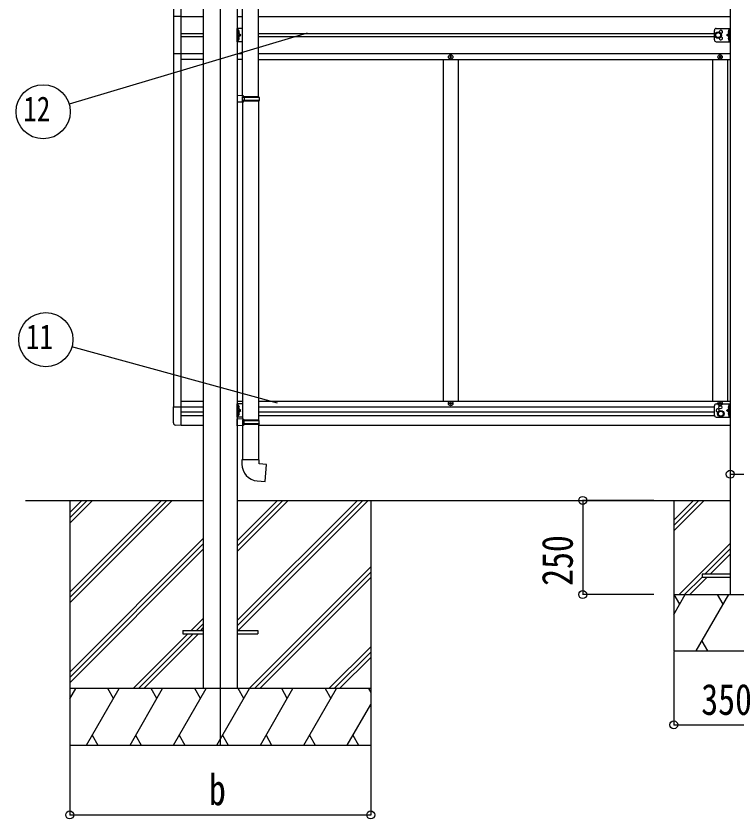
# Model space of a CAD drawing. Units: millimetres, scale not verified. Extents: x -10512 to 10512, y -7425 to 7425.
# Drawn here: x -4819 to -2903, y -4810 to -2676 of the extents above; entities that cross this region are included whole.
import ezdxf
from ezdxf.enums import TextEntityAlignment as Align

# ---------------------------------------------------------------- set-up
doc = ezdxf.new("R2010")
doc.units = ezdxf.units.MM
doc.header["$LTSCALE"] = 30
for name, color, linetype in [('0-3_YKK_12', 2, 'Continuous'), ('0-4_YKK_13', 4, 'Continuous'), ('0-5_YKK_A1', 4, 'Continuous'), ('0-6_YKK_D', 6, 'Continuous')]:
    doc.layers.add(name, color=color, linetype=linetype)
doc.styles.add('ＭＳ ゴシック', font='')
doc.styles.get('ＭＳ ゴシック').set_extended_font_data('MS Gothic')

msp = doc.modelspace()

# ---------------------------------------------------------------- linework, layer by layer
at = {"layer": '0-3_YKK_12'}
msp.add_line((-4276.28, -1438.98), (-4276.28, -4613.38), dxfattribs=at)
at = {"layer": '0-4_YKK_13'}
for p, q in [((-4217.08, -2888), (-4217.08, -2045.87)), ((-4175.08, -2890.56), (-4175.08, -2043.31)), ((-4231.08, -2744.36), (-4231.08, -2709.36)), ((-4217.08, -2709.36), (-4231.08, -2709.36)), ((-4228.58, -2744.36), (-4228.58, -2709.36)), ((-2958.28, -2709.36), (-2921.28, -2709.36)), ((-2923.78, -2744.36), (-2923.78, -2709.36)), ((-2921.28, -2744.36), (-2921.28, -2709.36)), ((-4228.08, -2721.86), (-4228.58, -2721.78)), ((-4228.58, -2726.86), (-4221.58, -2726.86)), ((-4228.08, -2713.86), (-4227.27, -2714.01)), ((-4228.08, -2721.86), (-4227.27, -2721.72)), ((-2963.28, -2739.36), (-2963.28, -2714.36)), ((-2923.78, -2726.86), (-2930.78, -2726.86)), ((-2924.27, -2713.86), (-2925.08, -2714.01)), ((-2924.27, -2721.86), (-2925.08, -2721.72)), ((-2924.27, -2721.86), (-2923.77, -2721.78)), ((-4217.08, -2744.36), (-4231.08, -2744.36)), ((-4228.08, -2739.86), (-4228.58, -2739.78)), ((-4228.08, -2731.86), (-4227.27, -2732.01)), ((-4228.08, -2739.86), (-4227.27, -2739.72)), ((-2958.28, -2744.36), (-2921.28, -2744.36)), ((-2924.27, -2731.86), (-2925.08, -2732.01)), ((-2924.27, -2739.86), (-2925.08, -2739.72)), ((-2924.27, -2739.86), (-2923.77, -2739.78)), ((-3665.78, -2784.36), (-3666.78, -2784.36)), ((-3662.78, -2785.36), (-3661.78, -2785.36)), ((-2949.78, -2784.36), (-2950.78, -2784.36)), ((-2946.78, -2785.36), (-2945.78, -2785.36)), ((-4215.08, -2888.06), (-4231.08, -2887.59)), ((-4231.08, -2887.59), (-4231.08, -2905.53)), ((-4215.08, -2890.06), (-4217.08, -2890.06)), ((-4174.08, -2890.56), (-4217.08, -2890.56)), ((-4173.08, -2892.56), (-4217.08, -2892.56)), ((-4173.08, -2900.56), (-4217.08, -2900.56)), ((-4215.08, -2890.06), (-4215.08, -2888.06)), ((-4212.6, -2892.56), (-4212.17, -2890.56)), ((-4173.08, -2892.56), (-4174.08, -2890.56)), ((-4173.08, -2900.56), (-4174.08, -2902.56)), ((-4173.08, -2892.56), (-4173.08, -2900.56)), ((-4215.08, -2905.06), (-4231.08, -2905.53)), ((-4174.08, -2902.56), (-4217.08, -2902.56)), ((-4217.08, -2905.12), (-4217.08, -3747.25)), ((-4215.08, -2905.06), (-4215.08, -2903.06)), ((-4175.08, -2902.56), (-4175.08, -3749.81)), ((-4231.08, -3741.86), (-4231.08, -3706.86)), ((-4217.08, -3706.86), (-4231.08, -3706.86)), ((-4228.58, -3741.86), (-4228.58, -3706.86)), ((-4228.08, -3711.36), (-4227.27, -3711.51)), ((-3665.78, -3706.36), (-3666.78, -3706.36)), ((-3662.78, -3705.36), (-3661.78, -3705.36)), ((-2963.28, -3736.86), (-2963.28, -3711.86)), ((-2958.28, -3706.86), (-2921.28, -3706.86)), ((-2949.78, -3706.36), (-2950.78, -3706.36)), ((-2946.78, -3705.36), (-2945.78, -3705.36)), ((-2924.27, -3711.36), (-2925.08, -3711.51)), ((-2923.78, -3741.86), (-2923.78, -3706.86)), ((-2921.28, -3741.86), (-2921.28, -3706.86)), ((-4400.78, -3757.57), (-4400.78, -3714.67)), ((-4400.78, -3714.67), (-4380.28, -3714.67)), ((-4380.28, -3763.86), (-4380.28, -3714.67)), ((-4228.08, -3719.36), (-4228.58, -3719.28)), ((-4228.58, -3724.36), (-4221.58, -3724.36)), ((-4228.08, -3719.36), (-4227.27, -3719.22)), ((-4228.08, -3729.36), (-4227.27, -3729.51)), ((-2923.78, -3724.36), (-2930.78, -3724.36)), ((-2924.27, -3719.36), (-2925.08, -3719.22)), ((-2924.27, -3729.36), (-2925.08, -3729.51)), ((-2924.27, -3719.36), (-2923.77, -3719.28)), ((-4217.08, -3741.86), (-4231.08, -3741.86)), ((-4215.08, -3747.31), (-4231.08, -3746.84)), ((-4231.08, -3764.78), (-4231.08, -3746.84)), ((-4228.08, -3737.36), (-4228.58, -3737.28)), ((-4228.08, -3737.36), (-4227.27, -3737.22)), ((-4174.08, -3749.81), (-4217.08, -3749.81)), ((-4173.08, -3751.81), (-4217.08, -3751.81)), ((-4215.08, -3747.31), (-4215.08, -3749.31)), ((-4173.08, -3751.81), (-4174.08, -3749.81)), ((-4173.08, -3759.81), (-4173.08, -3751.81)), ((-2958.28, -3741.86), (-2921.28, -3741.86)), ((-2924.27, -3737.36), (-2925.08, -3737.22)), ((-2924.27, -3737.36), (-2923.77, -3737.28)), ((-4380.28, -3763.86), (-4395.56, -3763.06)), ((-4215.08, -3764.31), (-4231.08, -3764.78)), ((-4173.08, -3759.81), (-4217.08, -3759.81)), ((-4174.08, -3761.81), (-4217.08, -3761.81)), ((-4215.08, -3762.31), (-4217.08, -3762.31)), ((-4217.08, -3764.37), (-4217.08, -3855.81)), ((-4215.08, -3762.31), (-4215.08, -3764.31)), ((-4212.6, -3759.81), (-4212.17, -3761.81)), ((-4175.08, -3761.81), (-4175.08, -3855.81)), ((-4173.08, -3759.81), (-4174.08, -3761.81)), ((-4173.08, -3855.81), (-4219.08, -3855.81)), ((-4219.08, -3855.81), (-4219.08, -3866.73)), ((-4173.08, -3865.81), (-4173.08, -3855.81)), ((-2921.28, -4159.38), (-2996.28, -4159.38)), ((-4376.28, -4308.88), (-4376.28, -4317.88)), ((-4376.28, -4308.88), (-4321.48, -4308.88)), ((-4231.08, -4308.88), (-4176.28, -4308.88)), ((-4176.28, -4308.88), (-4176.28, -4317.88)), ((-4376.28, -4317.88), (-4321.48, -4317.88)), ((-4231.08, -4317.88), (-4176.28, -4317.88))]:
    msp.add_line(p, q, dxfattribs=at)
for points in [[(-4380.28, -2677.86), (-4400.98, -2677.86), (-4400.98, -2775.86), (-4380.28, -2775.86)], [(-4228.96, -2717.86), (-4228.33, -2716.68), (-4226.1, -2715.56)], [(-4228.96, -2717.86), (-4228.33, -2719.05), (-4226.1, -2720.16)], [(-4228.08, -2721.86), (-4228.08, -2713.86), (-4228.58, -2713.95), (-4228.58, -2721.78)], [(-4228.58, -2731.86), (-4221.58, -2726.86), (-4228.58, -2721.86)], [(-2923.78, -2731.86), (-2930.78, -2726.86), (-2923.78, -2721.86)], [(-2923.39, -2717.86), (-2924.02, -2716.68), (-2926.25, -2715.56)], [(-2923.39, -2717.86), (-2924.02, -2719.05), (-2926.25, -2720.16)], [(-2924.27, -2721.86), (-2924.27, -2713.86), (-2923.77, -2713.95), (-2923.77, -2721.78)], [(-4228.96, -2735.86), (-4228.33, -2734.68), (-4226.1, -2733.56)], [(-4228.96, -2735.86), (-4228.33, -2737.05), (-4226.1, -2738.16)], [(-4228.08, -2739.86), (-4228.08, -2731.86), (-4228.58, -2731.95), (-4228.58, -2739.78)], [(-2923.39, -2735.86), (-2924.02, -2734.68), (-2926.25, -2733.56)], [(-2923.39, -2735.86), (-2924.02, -2737.05), (-2926.25, -2738.16)], [(-2924.27, -2739.86), (-2924.27, -2731.86), (-2923.77, -2731.95), (-2923.77, -2739.78)], [(-3666.78, -2784.36), (-3666.78, -2785.36), (-3665.78, -2785.36)], [(-3663.78, -2783.36), (-3663.78, -2782.36), (-3664.78, -2782.36), (-3664.78, -2783.36)], [(-3664.78, -2786.36), (-3664.78, -2787.36), (-3663.78, -2787.36), (-3663.78, -2786.36)], [(-3661.78, -2785.36), (-3661.78, -2784.36), (-3662.78, -2784.36)], [(-2950.78, -2784.36), (-2950.78, -2785.36), (-2949.78, -2785.36)], [(-2947.78, -2783.36), (-2947.78, -2782.36), (-2948.78, -2782.36), (-2948.78, -2783.36)], [(-2948.78, -2786.36), (-2948.78, -2787.36), (-2947.78, -2787.36), (-2947.78, -2786.36)], [(-2945.78, -2785.36), (-2945.78, -2784.36), (-2946.78, -2784.36)], [(-4215.08, -2903.06), (-4217.08, -2903.06), (-4217.08, -2890.06)], [(-4212.6, -2892.56), (-4212.6, -2900.56), (-4212.17, -2902.56)], [(-4228.08, -3719.36), (-4228.08, -3711.36), (-4228.58, -3711.45), (-4228.58, -3719.28)], [(-3666.78, -3706.36), (-3666.78, -3705.36), (-3665.78, -3705.36)], [(-3664.78, -3704.36), (-3664.78, -3703.36), (-3663.78, -3703.36), (-3663.78, -3704.36)], [(-3663.78, -3707.36), (-3663.78, -3708.36), (-3664.78, -3708.36), (-3664.78, -3707.36)], [(-3661.78, -3705.36), (-3661.78, -3706.36), (-3662.78, -3706.36)], [(-2950.78, -3706.36), (-2950.78, -3705.36), (-2949.78, -3705.36)], [(-2948.78, -3704.36), (-2948.78, -3703.36), (-2947.78, -3703.36), (-2947.78, -3704.36)], [(-2947.78, -3707.36), (-2947.78, -3708.36), (-2948.78, -3708.36), (-2948.78, -3707.36)], [(-2945.78, -3705.36), (-2945.78, -3706.36), (-2946.78, -3706.36)], [(-2924.27, -3719.36), (-2924.27, -3711.36), (-2923.77, -3711.45), (-2923.77, -3719.28)], [(-4228.96, -3715.36), (-4228.33, -3714.18), (-4226.1, -3713.06)], [(-4228.96, -3715.36), (-4228.33, -3716.55), (-4226.1, -3717.66)], [(-4228.96, -3733.36), (-4228.33, -3732.18), (-4226.1, -3731.06)], [(-4228.96, -3733.36), (-4228.33, -3734.55), (-4226.1, -3735.66)], [(-4228.58, -3729.36), (-4221.58, -3724.36), (-4228.58, -3719.36)], [(-4228.08, -3737.36), (-4228.08, -3729.36), (-4228.58, -3729.45), (-4228.58, -3737.28)], [(-2923.78, -3729.36), (-2930.78, -3724.36), (-2923.78, -3719.36)], [(-2923.39, -3715.36), (-2924.02, -3714.18), (-2926.25, -3713.06)], [(-2923.39, -3715.36), (-2924.02, -3716.55), (-2926.25, -3717.66)], [(-2923.39, -3733.36), (-2924.02, -3732.18), (-2926.25, -3731.06)], [(-2923.39, -3733.36), (-2924.02, -3734.55), (-2926.25, -3735.66)], [(-2924.27, -3737.36), (-2924.27, -3729.36), (-2923.77, -3729.45), (-2923.77, -3737.28)], [(-4215.08, -3749.31), (-4217.08, -3749.31), (-4217.08, -3762.31)], [(-4212.6, -3759.81), (-4212.6, -3751.81), (-4212.17, -3749.81)], [(-4178, -3911.56), (-4157.16, -3913.38), (-4153.15, -3867.56), (-4173.08, -3865.81)], [(-2996.28, -4159.38), (-2996.28, -4167.38), (-2921.28, -4167.38)]]:
    msp.add_lwpolyline(points, dxfattribs=at)
for points in [[(-2953.28, -2719.36), (-2946.78, -2723.11), (-2946.78, -2730.62), (-2953.28, -2734.37), (-2959.78, -2730.62), (-2959.78, -2723.11)], [(-2946.28, -3725.36), (-2939.78, -3729.11), (-2939.78, -3736.62), (-2946.28, -3740.37), (-2952.78, -3736.62), (-2952.78, -3729.11)]]:
    msp.add_lwpolyline(points, close=True, dxfattribs=at)
for centre, radius in [((-2953.28, -2726.86), 8.5), ((-2953.28, -2726.86), 7.5), ((-2953.28, -2726.86), 6.5), ((-3664.28, -2784.86), 5.9), ((-2948.28, -2784.86), 5.9), ((-3664.28, -3705.86), 5.9), ((-2948.28, -3705.86), 5.9), ((-2947.78, -3715.86), 4.25), ((-2946.28, -3732.86), 8.5), ((-2946.28, -3732.86), 7.5), ((-2946.28, -3732.86), 6.5)]:
    msp.add_circle(centre, radius, dxfattribs=at)
for centre, radius, start, end in [((-2958.28, -2714.36), 5, 90, 180), ((-4227.43, -2714.89), 0.9, 32.05588, 80), ((-4227.43, -2720.84), 0.9, 280, 327.94412), ((-4232.18, -2717.86), 6.5, 327.94412, 32.05588), ((-2946.28, -2718.36), 4.25, 274.76077, 186.29431), ((-2920.17, -2717.86), 6.5, 147.94412, 212.05588), ((-2924.92, -2714.89), 0.9, 100, 147.94412), ((-2924.92, -2720.84), 0.9, 212.05588, 260), ((-4227.43, -2732.89), 0.9, 32.05588, 80), ((-4227.43, -2738.84), 0.9, 280, 327.94412), ((-4232.18, -2735.86), 6.5, 327.94412, 32.05588), ((-2958.28, -2739.36), 5, 180, 270), ((-2946.28, -2735.36), 4.25, 173.70569, 85.23923), ((-2920.17, -2735.86), 6.5, 147.94412, 212.05588), ((-2924.92, -2732.89), 0.9, 100, 147.94412), ((-2924.92, -2738.84), 0.9, 212.05588, 260), ((-3665.78, -2783.36), 1, 270, 0), ((-3665.78, -2786.36), 1, 0, 90), ((-3662.78, -2783.36), 1, 180, 270), ((-3662.78, -2786.36), 1, 90, 180), ((-2949.78, -2783.36), 1, 270, 0), ((-2949.78, -2786.36), 1, 0, 90), ((-2946.78, -2783.36), 1, 180, 270), ((-2946.78, -2786.36), 1, 90, 180), ((-4227.43, -3712.39), 0.9, 32.05588, 80), ((-4232.18, -3715.36), 6.5, 327.94412, 32.05588), ((-3665.78, -3704.36), 1, 270, 0), ((-3665.78, -3707.36), 1, 0, 90), ((-3662.78, -3704.36), 1, 180, 270), ((-3662.78, -3707.36), 1, 90, 180), ((-2958.28, -3711.86), 5, 90, 180), ((-2949.78, -3704.36), 1, 270, 0), ((-2949.78, -3707.36), 1, 0, 90), ((-2946.78, -3704.36), 1, 180, 270), ((-2946.78, -3707.36), 1, 90, 180), ((-2920.17, -3715.36), 6.5, 147.94412, 212.05588), ((-2924.92, -3712.39), 0.9, 100, 147.94412), ((-4227.43, -3718.34), 0.9, 280, 327.94412), ((-4227.43, -3730.39), 0.9, 32.05588, 80), ((-4232.18, -3733.36), 6.5, 327.94412, 32.05588), ((-2954.78, -3724.36), 4.25, 342.88004, 287.12346), ((-2920.17, -3733.36), 6.5, 147.94412, 212.05588), ((-2924.92, -3718.34), 0.9, 212.05588, 260), ((-2924.92, -3730.39), 0.9, 100, 147.94412), ((-4227.43, -3736.34), 0.9, 280, 327.94412), ((-2958.28, -3736.86), 5, 180, 270), ((-2924.92, -3736.34), 0.9, 212.05588, 260), ((-4395.28, -3757.57), 5.5, 180, 267), ((-4174.08, -3866.73), 45, 180, 265)]:
    msp.add_arc(centre, radius, start, end, dxfattribs=at)
at = {"layer": '0-5_YKK_A1'}
for p, q in [((-4321.48, -1834.38), (-4321.48, -4463.38)), ((-4231.08, -1834.38), (-4231.08, -4463.38)), ((-2921.28, -1850.38), (-2921.28, -4213.38)), ((-4380.28, -3763.86), (-4380.28, -1889.86)), ((-4400.28, -1939.06), (-4400.28, -2677.86)), ((-4380.28, -2677.86), (-4321.48, -2677.86)), ((-4231.08, -2677.86), (-4217.08, -2677.86)), ((-4175.08, -2677.86), (-2921.28, -2677.86)), ((-4380.28, -2722.36), (-4321.48, -2722.36)), ((-4175.08, -2722.36), (-2963.28, -2722.36)), ((-4321.48, -2731.36), (-4380.28, -2731.36)), ((-2963.28, -2731.36), (-4175.08, -2731.36)), ((-4400.28, -2775.86), (-4400.28, -3714.66)), ((-4380.28, -2775.86), (-4321.48, -2775.86)), ((-4321.48, -2791.36), (-4380.28, -2791.36)), ((-4231.08, -2775.86), (-4217.08, -2775.86)), ((-4217.08, -2791.36), (-4231.08, -2791.36)), ((-4175.08, -2775.86), (-2921.28, -2775.86)), ((-4175.08, -2791.36), (-2921.28, -2791.36)), ((-3684.28, -2791.36), (-3684.28, -3699.36)), ((-3644.28, -2791.36), (-3644.28, -3699.36)), ((-2968.28, -2791.36), (-2968.28, -3699.36)), ((-2928.28, -2791.36), (-2928.28, -3699.36)), ((-4380.28, -3699.36), (-4321.48, -3699.36)), ((-4231.08, -3699.36), (-4217.08, -3699.36)), ((-4175.08, -3699.36), (-2921.28, -3699.36)), ((-4380.28, -3714.86), (-4321.48, -3714.86)), ((-4380.28, -3728.36), (-4321.48, -3728.36)), ((-4175.08, -3714.86), (-2963.28, -3714.86)), ((-4175.08, -3728.36), (-2963.28, -3728.36)), ((-4380.28, -3737.36), (-4321.48, -3737.36)), ((-4175.08, -3737.36), (-2963.25, -3737.36)), ((-4380.28, -3763.36), (-4321.48, -3763.36)), ((-4175.08, -3763.36), (-2921.28, -3763.36)), ((-4794.31, -3963.38), (-4321.48, -3963.38)), ((-4676.48, -3963.38), (-4676.48, -4613.38)), ((-4676.48, -4207.56), (-4432.3, -3963.38)), ((-4676.48, -4221.7), (-4418.15, -3963.38)), ((-4676.48, -4235.84), (-4404.01, -3963.38)), ((-4676.48, -4023.71), (-4616.14, -3963.38)), ((-4676.48, -4009.57), (-4630.29, -3963.38)), ((-4676.48, -3995.43), (-4644.43, -3963.38)), ((-4231.28, -4282.86), (-3911.8, -3963.38)), ((-4231.28, -4297), (-3897.65, -3963.38)), ((-4231.28, -4099.01), (-4095.64, -3963.38)), ((-4231.28, -4084.87), (-4109.79, -3963.38)), ((-4231.28, -4070.73), (-4123.93, -3963.38)), ((-4231.08, -3963.38), (-2921.28, -3963.38)), ((-4229.01, -4308.88), (-3883.51, -3963.38)), ((-3876.48, -3963.38), (-3876.48, -4613.38)), ((-3071.28, -3963.38), (-3071.28, -4363.38)), ((-3071.28, -4015.73), (-3018.93, -3963.38)), ((-3071.28, -4029.87), (-3004.78, -3963.38)), ((-3071.28, -4044.01), (-2990.64, -3963.38)), ((-4676.48, -4419.69), (-4321.68, -4064.89)), ((-4676.48, -4433.83), (-4321.68, -4079.03)), ((-4676.48, -4447.98), (-4321.68, -4093.18)), ((-3056.8, -4213.38), (-2921.28, -4077.86)), ((-2988.65, -4159.38), (-2921.28, -4092)), ((-2974.51, -4159.38), (-2921.28, -4106.15)), ((-4199.67, -4463.38), (-3876.48, -4140.19)), ((-4185.52, -4463.38), (-3876.48, -4154.33)), ((-4171.38, -4463.38), (-3876.48, -4168.48)), ((-3042.65, -4213.38), (-2996.28, -4167)), ((-3028.51, -4213.38), (-2982.51, -4167.38)), ((-3071.28, -4213.38), (-2721.28, -4213.38)), ((-3071.28, -4266.5), (-3040.61, -4213.38)), ((-3055.61, -4239.36), (-3070.61, -4213.38)), ((-3011.74, -4363.38), (-2925.14, -4213.38)), ((-2940.14, -4239.36), (-2955.14, -4213.38)), ((-4353.53, -4308.88), (-4321.68, -4277.02)), ((-4339.39, -4308.88), (-4321.68, -4291.17)), ((-4328.25, -4308.88), (-4321.48, -4302.11)), ((-4508.03, -4463.38), (-4362.53, -4317.88)), ((-4493.89, -4463.38), (-4348.39, -4317.88)), ((-4479.75, -4463.38), (-4334.25, -4317.88)), ((-2996.74, -4337.4), (-2981.74, -4363.38)), ((-3987.53, -4463.38), (-3876.48, -4352.32)), ((-3973.39, -4463.38), (-3876.48, -4366.47)), ((-3071.28, -4363.38), (-2721.28, -4363.38)), ((-3959.25, -4463.38), (-3876.48, -4380.61)), ((-3876.48, -4463.38), (-4676.48, -4463.38)), ((-4676.48, -4490.88), (-4660.6, -4463.38)), ((-4631.73, -4613.38), (-4545.13, -4463.38)), ((-4560.13, -4489.36), (-4575.13, -4463.38)), ((-4516.26, -4613.38), (-4429.66, -4463.38)), ((-4444.66, -4489.36), (-4459.66, -4463.38)), ((-4400.79, -4613.38), (-4314.19, -4463.38)), ((-4329.19, -4489.36), (-4344.19, -4463.38)), ((-4285.32, -4613.38), (-4198.72, -4463.38)), ((-4213.72, -4489.36), (-4228.72, -4463.38)), ((-4169.85, -4613.38), (-4083.25, -4463.38)), ((-4098.25, -4489.36), (-4113.25, -4463.38)), ((-4054.38, -4613.38), (-3967.78, -4463.38)), ((-3997.78, -4463.38), (-3982.78, -4489.36)), ((-3882.31, -4463.38), (-3876.48, -4473.48)), ((-3938.91, -4613.38), (-3876.48, -4505.24)), ((-4616.73, -4587.4), (-4601.73, -4613.38)), ((-4501.26, -4587.4), (-4486.26, -4613.38)), ((-4385.79, -4587.4), (-4370.79, -4613.38)), ((-4270.32, -4587.4), (-4255.32, -4613.38)), ((-4154.85, -4587.4), (-4139.85, -4613.38)), ((-4039.38, -4587.4), (-4024.38, -4613.38)), ((-3923.91, -4587.4), (-3908.91, -4613.38)), ((-4676.48, -4613.38), (-3876.48, -4613.38))]:
    msp.add_line(p, q, dxfattribs=at)
at = {"layer": '0-6_YKK_D'}
for p, q in [((-4045.76, -2721.4), (-4678.06, -2910.06)), ((-4124.53, -3704.72), (-4670.56, -3555.2)), ((-2921.28, -3854.43), (-2921.28, -3894.67)), ((-3124.28, -3963.38), (-3314.24, -3963.38)), ((-3313.24, -3963.38), (-3313.24, -4213.38)), ((-3124.28, -4213.38), (-3314.24, -4213.38)), ((-3071.28, -4364.38), (-3071.28, -4560.65)), ((-3071.28, -4559.65), (-2721.28, -4559.65)), ((-3876.48, -4599.16), (-3876.48, -4800.09)), ((-4676.48, -4613.38), (-4676.48, -4800.09)), ((-4676.48, -4799.09), (-3876.48, -4799.09))]:
    msp.add_line(p, q, dxfattribs=at)
msp.add_lwpolyline([(-2921.28, -3893.67), (-2871.28, -3893.67), (-2693.44, -3893.67)], dxfattribs=at)
for centre, radius in [((-4747.05, -2930.65), 72), ((-4740.01, -3536.18), 72), ((-2921.28, -3893.67), 10.62), ((-3313.24, -3963.38), 10.62), ((-3313.24, -4213.38), 10.62), ((-3071.28, -4559.65), 10.62), ((-4676.48, -4799.09), 10.62), ((-3876.48, -4799.09), 10.62)]:
    msp.add_circle(centre, radius, dxfattribs=at)

# ---------------------------------------------------------------- texts
at = {"layer": '0-6_YKK_D', "style": 'ＭＳ ゴシック', "width": 0.8}
for s, height, p in [('12', 65.98, (-4799.85, -2975.65)), ('11', 65.98, (-4792.81, -3581.18)), ('350', 82.48, (-2998.28, -4557.99)), ('b', 82.48, (-4306.48, -4797.79))]:
    msp.add_text(s, height=height, dxfattribs=at).set_placement(p, align=Align.BOTTOM_LEFT)
msp.add_text('250', height=82.48, rotation=90, dxfattribs=at).set_placement((-3314.91, -4190.38), align=Align.BOTTOM_LEFT)

doc.saveas('drawing.dxf')
